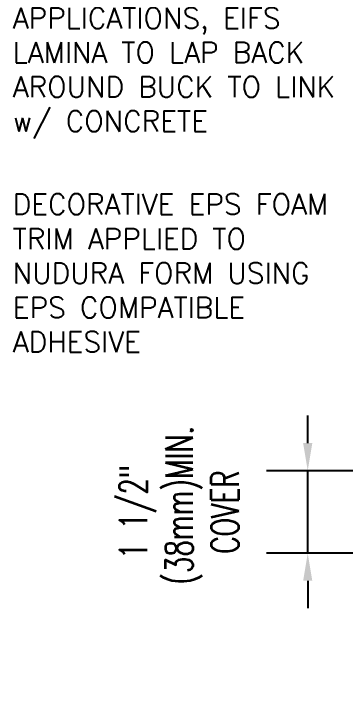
# Model space of a CAD drawing. Header units: inches. Extents: x 2671 to 2825, y 382 to 425.
# Drawn here: x 2793.56 to 2799.61, y 403.5 to 415.86 of the extents above; entities that cross this region are included whole.
import ezdxf

# ---------------------------------------------------------------- set-up
doc = ezdxf.new("R2010")
doc.units = ezdxf.units.IN
doc.header["$LTSCALE"] = 0.5
doc.header["$MEASUREMENT"] = 0
doc.layers.get('Defpoints').update_dxf_attribs({"linetype": 'CONTINUOUS'})
doc.layers.add('TEXT', color=4, linetype='CONTINUOUS')
doc.styles.add('DIM', font='romans.shx', dxfattribs={"width": 0.7})
doc.styles.get("Standard").update_dxf_attribs({"font": 'romans.shx'})
doc.dimstyles.new('ext_12', dxfattribs={"dimscale": 12, "dimtxt": 0.09375, "dimasz": 0.09375, "dimexe": 0.09375, "dimexo": 0.0625, "dimgap": 0.0625, "dimtad": 1, "dimdec": 1, "dimzin": 3, "dimdsep": 46, "dimlunit": 4, "dimtxsty": 'DIM', "dimcen": 0.09, "dimdle": 0.09375, "dimclrt": 4, "dimadec": 0, "dimazin": 0, "dimtfac": 1, "dimtdec": 1, "dimtmove": 2, "dimatfit": 3, "dimfxl": 1, "dimfrac": 2, "dimtolj": 1, "dimtzin": 0, "dimarcsym": 0})
doc.dimstyles.new('ext_8', dxfattribs={"dimscale": 8, "dimtxt": 0.09375, "dimasz": 0.09375, "dimexe": 0.09375, "dimexo": 0.0625, "dimgap": 0.0625, "dimtad": 1, "dimdec": 1, "dimzin": 3, "dimdsep": 46, "dimlunit": 4, "dimtxsty": 'DIM', "dimcen": 0.09, "dimdle": 0.09375, "dimclrt": 4, "dimadec": 0, "dimazin": 0, "dimtfac": 1, "dimtdec": 1, "dimtmove": 2, "dimatfit": 3, "dimfxl": 1, "dimfrac": 2, "dimtolj": 1, "dimtzin": 0, "dimarcsym": 0})

# ---------------------------------------------------------------- blocks, each defined once
blk = doc.blocks.new('*D9')
at = {"layer": 'Defpoints', "color": 0, "transparency": 16777216}
for p in [(2798.911189494417, 407.5603447139713), (2807.887033301567, 407.5603447139713), (2805.143769549174, 406.0603447139721)]:
    blk.add_point(p, dxfattribs=at)
at = {"layer": 'TEXT', "color": 0, "lineweight": -2, "transparency": 16777216}
for p, q in [((2798.911189494417, 408.0603447139713), (2798.911189494417, 408.5603447139713)), ((2807.387033301567, 407.5603447139713), (2798.161189494417, 407.5603447139713)), ((2798.911189494417, 406.0603447139721), (2798.911189494417, 407.5603447139713)), ((2804.643769549174, 406.0603447139721), (2798.161189494417, 406.0603447139721)), ((2798.911189494417, 405.5603447139721), (2798.911189494417, 405.0603447139721))]:
    blk.add_line(p, q, dxfattribs=at)
at = {"layer": 'TEXT', "color": 0, "transparency": 16777216}
for points in [[(2798.827856161084, 408.0603447139713), (2798.994522827751, 408.0603447139713), (2798.911189494417, 407.5603447139713)], [(2798.827856161084, 405.5603447139721), (2798.994522827751, 405.5603447139721), (2798.911189494417, 406.0603447139721)]]:
    blk.add_solid(points, dxfattribs=at)
at = {"layer": 'TEXT', "color": 4, "transparency": 16777216, "insert": (2796.572518069763, 406.8103447139717), "char_height": 0.5, "attachment_point": 5, "rotation": 90, "style": 'DIM'}
blk.add_mtext('\\A1;1 1/2" \\P (38mm)MIN. \\PCOVER', dxfattribs=at)

msp = doc.modelspace()

# ---------------------------------------------------------------- texts
at = {"layer": 'TEXT', "char_height": 0.375, "width": 6.48178301763437, "attachment_point": 4}
for s, insert in [('FOR MULTI-STOREY APPLICATIONS, EIFS LAMINA TO LAP BACK AROUND BUCK TO LINK w/ CONCRETE', (2793.544988084614, 415.0966242179587)), ('DECORATIVE EPS FOAM TRIM APPLIED TO NUDURA FORM USING EPS COMPATIBLE ADHESIVE', (2793.544988084614, 411.1498497031848))]:
    msp.add_mtext(s, dxfattribs=dict(at, insert=insert))

# ---------------------------------------------------------------- dimensions: what is measured, and where the dimension line sits
at = {"layer": 'TEXT'}
dim = msp.add_linear_dim(base=(2798.911189494417, 407.5603447139713), p1=(2805.143769549174, 406.0603447139721), p2=(2807.887033301567, 407.5603447139713), angle=90, text='<> \\P (38mm)MIN. \\PCOVER', dimstyle='ext_8', override={"dimtxt": 0.0625, "dimasz": 0.0625}, dxfattribs=at)
dim.commit()
dim.dimension.update_dxf_attribs({"geometry": '*D9', "text_midpoint": (2796.572518069763, 406.8103447139717), "dimtype": 160})

# ---------------------------------------------------------------- leaders
for points in [[(2805.517003712597, 405.1433146691313), (2801.243689308757, 416.4329109747379), (2799.180822821764, 416.4329109747379)], [(2804.065057343973, 404.2307846173408), (2801.145261363444, 403.0798247621566), (2799.088507683899, 403.0798247621566)]]:
    msp.add_leader(points, dimstyle='ext_12', override={"dimasz": 0.0625, "dimgap": 0.0625, "dimtad": 0}, dxfattribs=at)

doc.saveas('drawing.dxf')
